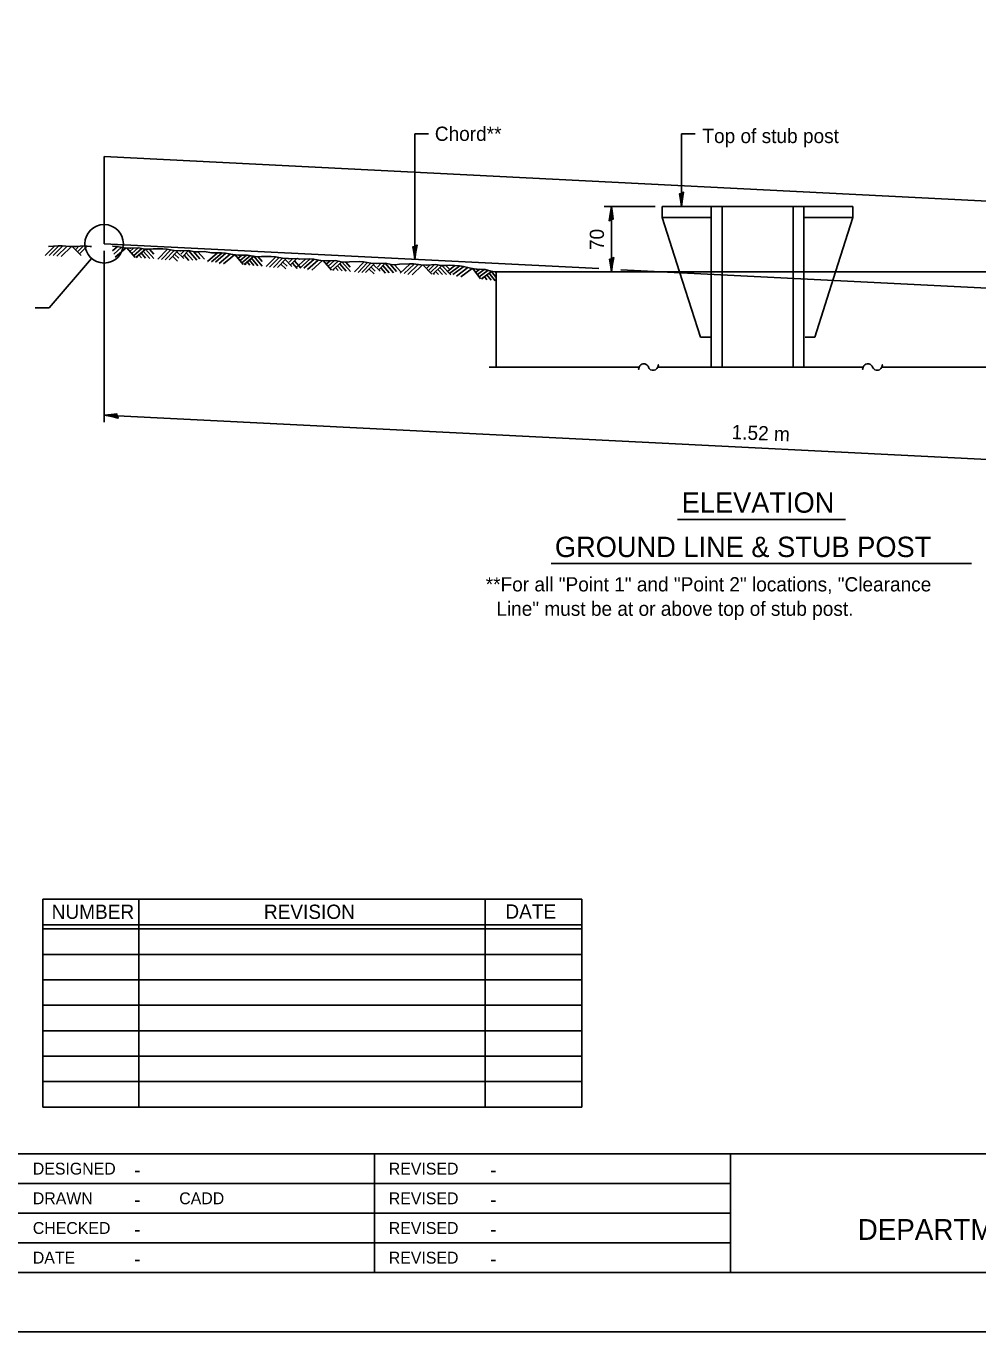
# Model space of a CAD drawing. Extents: x 1499079 to 1501883, y 1499349 to 1499789.
# Drawn here: x 1501367.3 to 1501527.7, y 1499349.2 to 1499569.2 of the extents above; entities that cross this region are included whole.
import ezdxf

# ---------------------------------------------------------------- set-up
doc = ezdxf.new("R2010")
doc.units = 0
for name, color, linetype in [('Design_EX_Roadway Dimensions', 7, 'Continuous'), ('Design_PR_Roadway Items', 7, 'Continuous'), ('Level 48', 7, 'Continuous'), ('Sheets_50 Reference Boundary', 7, 'Continuous'), ('Sheets_General Details', 7, 'Continuous'), ('Sheets_Printer Plotting Border', 7, 'Continuous'), ('XSC_Exist Ground', 7, 'Continuous')]:
    doc.layers.add(name, color=color, linetype=linetype)

msp = doc.modelspace()

# ---------------------------------------------------------------- linework, layer by layer
at = {"layer": 'Design_EX_Roadway Dimensions'}
for p, q in [((1501432.84, 1499551.05), (1501435.16, 1499551.05)), ((1501432.84, 1499551.05), (1501432.84, 1499529.88)), ((1501477.76, 1499551.05), (1501480.08, 1499551.05)), ((1501477.76, 1499551.05), (1501477.76, 1499538.79)), ((1501380.47, 1499547.2), (1501600.76, 1499536.13)), ((1501380.47, 1499547.2), (1501380.47, 1499532.51)), ((1501464.77, 1499538.79), (1501473.34, 1499538.79)), ((1501465.97, 1499538.79), (1501465.97, 1499527.78)), ((1501380.47, 1499532.51), (1501463.85, 1499528.32)), ((1501380.47, 1499531.31), (1501380.47, 1499502.45)), ((1501371.19, 1499521.7), (1501378.36, 1499530.05)), ((1501467.55, 1499528.13), (1501600.76, 1499521.44)), ((1501368.87, 1499521.7), (1501371.19, 1499521.7)), ((1501380.47, 1499503.66), (1501600.76, 1499492.59))]:
    msp.add_line(p, q, dxfattribs=at)
for points in [[(1501477.79, 1499540.99), (1501477.44, 1499540.92), (1501477.6, 1499540), (1501477.76, 1499538.79), (1501477.94, 1499540.07), (1501478.15, 1499541.19), (1501477.56, 1499540.87), (1501477.76, 1499539.6), (1501478.02, 1499541.02), (1501477.73, 1499540.81), (1501477.77, 1499540.21), (1501477.86, 1499540.79)], [(1501465.94, 1499536.59), (1501466.28, 1499536.66), (1501466.13, 1499537.6), (1501465.97, 1499538.79), (1501465.78, 1499537.51), (1501465.58, 1499536.39), (1501466.16, 1499536.71), (1501465.97, 1499537.98), (1501465.71, 1499536.57), (1501466, 1499536.78), (1501465.96, 1499537.38), (1501465.87, 1499536.8)], [(1501432.87, 1499532.08), (1501432.53, 1499532.01), (1501432.68, 1499531.08), (1501432.84, 1499529.88), (1501433.03, 1499531.16), (1501433.23, 1499532.28), (1501432.64, 1499531.96), (1501432.84, 1499530.69), (1501433.1, 1499532.11), (1501432.81, 1499531.89), (1501432.85, 1499531.3), (1501432.94, 1499531.87)], [(1501466, 1499529.98), (1501465.66, 1499529.9), (1501465.8, 1499528.98), (1501465.97, 1499527.78), (1501466.16, 1499529.06), (1501466.36, 1499530.18), (1501465.77, 1499529.86), (1501465.97, 1499528.58), (1501466.23, 1499530.01), (1501465.94, 1499529.79), (1501465.98, 1499529.2), (1501466.07, 1499529.77)], [(1501382.66, 1499503.51), (1501382.61, 1499503.86), (1501381.67, 1499503.76), (1501380.47, 1499503.66), (1501381.74, 1499503.41), (1501382.85, 1499503.14), (1501382.55, 1499503.75), (1501381.28, 1499503.61), (1501382.68, 1499503.28), (1501382.48, 1499503.58), (1501381.89, 1499503.58), (1501382.45, 1499503.45)]]:
    msp.add_lwpolyline(points, dxfattribs=at)
msp.add_circle((1501380.47, 1499532.51), 3.24, dxfattribs=at)
at = {"layer": 'Design_PR_Roadway Items'}
for p, q in [((1501474.54, 1499536.96), (1501474.54, 1499538.79)), ((1501474.54, 1499538.79), (1501506.68, 1499538.79)), ((1501482.8, 1499527.78), (1501482.8, 1499538.79)), ((1501484.64, 1499527.78), (1501484.64, 1499538.79)), ((1501496.59, 1499527.78), (1501496.59, 1499538.79)), ((1501498.42, 1499527.78), (1501498.42, 1499538.79)), ((1501506.68, 1499536.96), (1501506.68, 1499538.79)), ((1501474.54, 1499536.96), (1501482.8, 1499536.96)), ((1501474.54, 1499536.96), (1501477.46, 1499527.78)), ((1501506.68, 1499536.96), (1501498.42, 1499536.96)), ((1501506.68, 1499536.96), (1501503.76, 1499527.78)), ((1501446.55, 1499511.75), (1501446.55, 1499527.78)), ((1501446.55, 1499527.78), (1501534.67, 1499527.78)), ((1501477.46, 1499527.78), (1501480.97, 1499516.77)), ((1501482.8, 1499511.75), (1501482.8, 1499527.78)), ((1501484.64, 1499511.75), (1501484.64, 1499527.78)), ((1501496.59, 1499511.75), (1501496.59, 1499527.78)), ((1501498.42, 1499511.75), (1501498.42, 1499527.78)), ((1501503.76, 1499527.78), (1501500.26, 1499516.77)), ((1501480.97, 1499516.77), (1501482.8, 1499516.77)), ((1501498.66, 1499516.77), (1501500.26, 1499516.77))]:
    msp.add_line(p, q, dxfattribs=at)
for points in [[(1501445.36, 1499511.75), (1501470.66, 1499511.75), (1501470.54, 1499511.34), (1501470.66, 1499511.75), (1501470.75, 1499511.94), (1501470.92, 1499512.11), (1501471.1, 1499512.22), (1501471.32, 1499512.3), (1501471.62, 1499512.28), (1501471.85, 1499512.19), (1501472.01, 1499512.07), (1501472.16, 1499511.87), (1501472.22, 1499511.75), (1501472.35, 1499511.49), (1501472.59, 1499511.29), (1501472.85, 1499511.2), (1501473.18, 1499511.2), (1501473.42, 1499511.29), (1501473.64, 1499511.48), (1501473.78, 1499511.75), (1501473.89, 1499512.12), (1501473.78, 1499511.75), (1501473.78, 1499511.75), (1501491.11, 1499511.75)], [(1501491.11, 1499511.75), (1501508.43, 1499511.75), (1501508.31, 1499511.34), (1501508.43, 1499511.75), (1501508.53, 1499511.94), (1501508.69, 1499512.11), (1501508.86, 1499512.22), (1501509.1, 1499512.3), (1501509.39, 1499512.28), (1501509.63, 1499512.19), (1501509.78, 1499512.07), (1501509.93, 1499511.87), (1501509.99, 1499511.75), (1501510.13, 1499511.49), (1501510.35, 1499511.29), (1501510.62, 1499511.2), (1501510.95, 1499511.2), (1501511.19, 1499511.29), (1501511.4, 1499511.48), (1501511.55, 1499511.75), (1501511.66, 1499512.12), (1501511.55, 1499511.75), (1501511.55, 1499511.75), (1501535.87, 1499511.75)]]:
    msp.add_lwpolyline(points, dxfattribs=at)
at = {"layer": 'Level 48'}
msp.add_lwpolyline([(1501202.56, 1499789.19), (1501882.56, 1499789.19), (1501882.56, 1499349.19), (1501202.56, 1499349.19)], close=True, dxfattribs=at)
at = {"layer": 'Sheets_50 Reference Boundary'}
msp.add_lwpolyline([(1501242.56, 1499779.18), (1501872.56, 1499779.18), (1501872.56, 1499379.19), (1501242.56, 1499379.19)], close=True, dxfattribs=at)
at = {"layer": 'Sheets_General Details'}
for p, q in [((1501477.09, 1499486.08), (1501505.44, 1499486.08)), ((1501455.84, 1499478.66), (1501526.69, 1499478.66)), ((1501370.16, 1499387.07), (1501370.16, 1499422.07)), ((1501370.16, 1499422.07), (1501460.99, 1499422.07)), ((1501386.31, 1499387.07), (1501386.31, 1499422.07)), ((1501444.71, 1499387.07), (1501444.71, 1499422.07)), ((1501460.99, 1499387.07), (1501460.99, 1499422.07)), ((1501370.16, 1499417.78), (1501460.99, 1499417.78)), ((1501370.16, 1499417.07), (1501460.99, 1499417.07)), ((1501370.16, 1499412.79), (1501460.99, 1499412.79)), ((1501370.16, 1499408.5), (1501460.99, 1499408.5)), ((1501370.16, 1499404.21), (1501460.99, 1499404.21)), ((1501370.16, 1499399.93), (1501460.99, 1499399.93)), ((1501370.16, 1499395.64), (1501460.99, 1499395.64)), ((1501370.16, 1499391.35), (1501460.99, 1499391.35)), ((1501370.16, 1499387.07), (1501460.99, 1499387.07)), ((1501242.56, 1499379.19), (1501872.56, 1499379.19)), ((1501426.05, 1499379.19), (1501426.05, 1499359.19)), ((1501486.05, 1499379.19), (1501486.05, 1499359.19)), ((1501302.05, 1499374.19), (1501486.05, 1499374.19)), ((1501302.05, 1499369.19), (1501486.05, 1499369.19)), ((1501302.05, 1499364.19), (1501486.05, 1499364.19)), ((1501882.56, 1499349.19), (1501202.56, 1499349.19))]:
    msp.add_line(p, q, dxfattribs=at)
msp.add_lwpolyline([(1501242.56, 1499779.19), (1501872.56, 1499779.19), (1501872.56, 1499359.19), (1501242.56, 1499359.19)], close=True, dxfattribs=at)
at = {"layer": 'Sheets_Printer Plotting Border'}
msp.add_lwpolyline([(1501202.56, 1499349.19), (1501882.56, 1499349.19), (1501882.56, 1499789.19), (1501202.56, 1499789.19)], close=True, dxfattribs=at)
at = {"layer": 'XSC_Exist Ground'}
for p, q in [((1501370.51, 1499530.56), (1501372.09, 1499532.13)), ((1501370.51, 1499530.56), (1501372.09, 1499532.13)), ((1501371.2, 1499530.56), (1501372.81, 1499532.17)), ((1501371.88, 1499530.56), (1501373.51, 1499532.18)), ((1501372.5, 1499530.4), (1501374.21, 1499532.11)), ((1501373.25, 1499530.35), (1501374.96, 1499532.06)), ((1501376.58, 1499530.54), (1501375.07, 1499532.05)), ((1501375.62, 1499531.5), (1501376.21, 1499532.1)), ((1501375.96, 1499531.16), (1501376.98, 1499532.18)), ((1501376.31, 1499530.82), (1501377.61, 1499532.12)), ((1501381.9, 1499531.32), (1501382.72, 1499532.05)), ((1501382.08, 1499530.74), (1501383.42, 1499531.92)), ((1501382.34, 1499530.23), (1501384.16, 1499531.83)), ((1501385.68, 1499530.21), (1501384.27, 1499531.82)), ((1501384.78, 1499531.23), (1501385.42, 1499531.79)), ((1501385.11, 1499530.87), (1501386.19, 1499531.82)), ((1501385.42, 1499530.51), (1501386.81, 1499531.72)), ((1501385.82, 1499530.2), (1501387.43, 1499531.61)), ((1501388.15, 1499530.05), (1501387.06, 1499531.29)), ((1501388.84, 1499530.01), (1501387.43, 1499531.61)), ((1501388.83, 1499530.75), (1501388.09, 1499531.58)), ((1501389.53, 1499529.92), (1501391.15, 1499531.6)), ((1501390.13, 1499529.84), (1501391.7, 1499531.47)), ((1501390.78, 1499529.81), (1501392.28, 1499531.39)), ((1501391.42, 1499529.8), (1501392.9, 1499531.35)), ((1501393.88, 1499530.04), (1501392.7, 1499531.17)), ((1501393.41, 1499530.76), (1501393.99, 1499531.36)), ((1501393.69, 1499530.34), (1501394.69, 1499531.38)), ((1501395.4, 1499529.76), (1501394.31, 1499531)), ((1501396.11, 1499529.77), (1501394.7, 1499531.38)), ((1501396.62, 1499529.97), (1501395.54, 1499531.2)), ((1501397.36, 1499529.9), (1501396.28, 1499531.14)), ((1501397.91, 1499529.54), (1501399.59, 1499531)), ((1501386.09, 1499530.18), (1501385.97, 1499530.33)), ((1501386.78, 1499530.14), (1501386.33, 1499530.65)), ((1501387.46, 1499530.09), (1501386.69, 1499530.98)), ((1501392.85, 1499529.6), (1501392.01, 1499530.4)), ((1501393.06, 1499530.07), (1501392.34, 1499530.75)), ((1501394.75, 1499529.71), (1501393.98, 1499530.59)), ((1501398.57, 1499529.49), (1501400.31, 1499530.95)), ((1501399.26, 1499529.43), (1501401.01, 1499530.91)), ((1501399.86, 1499529.21), (1501401.7, 1499530.78)), ((1501400.59, 1499529.11), (1501402.44, 1499530.67)), ((1501403.93, 1499529.02), (1501402.55, 1499530.66)), ((1501403.06, 1499530.07), (1501403.7, 1499530.61)), ((1501403.37, 1499529.69), (1501404.47, 1499530.62)), ((1501403.68, 1499529.32), (1501405.09, 1499530.51)), ((1501404.07, 1499529.02), (1501405.7, 1499530.4)), ((1501404.34, 1499528.99), (1501404.22, 1499529.14)), ((1501405.03, 1499528.93), (1501404.59, 1499529.46)), ((1501405.72, 1499528.88), (1501404.96, 1499529.76)), ((1501406.4, 1499528.82), (1501405.33, 1499530.08)), ((1501407.08, 1499528.76), (1501405.7, 1499530.4)), ((1501407.1, 1499529.5), (1501406.37, 1499530.35)), ((1501407.78, 1499528.66), (1501409.42, 1499530.31)), ((1501408.37, 1499528.56), (1501409.97, 1499530.18)), ((1501409.02, 1499528.52), (1501410.55, 1499530.07)), ((1501409.67, 1499528.51), (1501411.17, 1499530.02)), ((1501411.1, 1499528.27), (1501410.27, 1499529.09)), ((1501411.3, 1499528.74), (1501410.6, 1499529.43)), ((1501412.13, 1499528.69), (1501410.97, 1499529.85)), ((1501411.67, 1499529.42), (1501412.26, 1499530.01)), ((1501411.96, 1499529), (1501412.96, 1499530.02)), ((1501412.99, 1499528.36), (1501412.24, 1499529.25)), ((1501413.64, 1499528.38), (1501412.58, 1499529.65)), ((1501412.76, 1499528.47), (1501414.43, 1499529.93)), ((1501413.44, 1499528.43), (1501415.15, 1499529.93)), ((1501414.13, 1499528.38), (1501415.85, 1499529.9)), ((1501414.73, 1499528.18), (1501416.55, 1499529.77)), ((1501415.47, 1499528.09), (1501417.29, 1499529.68)), ((1501418.81, 1499528.06), (1501417.4, 1499529.67)), ((1501417.91, 1499529.08), (1501418.55, 1499529.64)), ((1501418.23, 1499528.72), (1501419.31, 1499529.67)), ((1501418.55, 1499528.36), (1501419.94, 1499529.57)), ((1501418.95, 1499528.05), (1501420.56, 1499529.46)), ((1501420.59, 1499527.94), (1501419.82, 1499528.82)), ((1501421.28, 1499527.9), (1501420.19, 1499529.14)), ((1501421.97, 1499527.86), (1501420.56, 1499529.46)), ((1501421.96, 1499528.6), (1501421.22, 1499529.43)), ((1501422.66, 1499527.77), (1501424.28, 1499529.45)), ((1501423.26, 1499527.69), (1501424.83, 1499529.33)), ((1501423.9, 1499527.66), (1501425.41, 1499529.24)), ((1501424.55, 1499527.65), (1501426.02, 1499529.2)), ((1501427.01, 1499527.89), (1501425.83, 1499529.02)), ((1501426.54, 1499528.6), (1501427.12, 1499529.21)), ((1501426.82, 1499528.19), (1501427.82, 1499529.23)), ((1501428.53, 1499527.61), (1501427.44, 1499528.85)), ((1501429.24, 1499527.62), (1501427.83, 1499529.23)), ((1501429.75, 1499527.82), (1501428.67, 1499529.05)), ((1501430.49, 1499527.76), (1501429.41, 1499528.99)), ((1501430.34, 1499527.54), (1501431.99, 1499529.1)), ((1501431.03, 1499527.53), (1501432.7, 1499529.1)), ((1501431.64, 1499527.34), (1501433.39, 1499529.01)), ((1501432.39, 1499527.28), (1501434.14, 1499528.94)), ((1501435.72, 1499527.39), (1501434.25, 1499528.93)), ((1501434.79, 1499528.37), (1501435.4, 1499528.95)), ((1501435.12, 1499528.02), (1501436.16, 1499529.01)), ((1501435.46, 1499527.67), (1501436.79, 1499528.93)), ((1501435.86, 1499527.38), (1501437.41, 1499528.85)), ((1501438.88, 1499527.3), (1501437.41, 1499528.85)), ((1501438.79, 1499528.11), (1501438.08, 1499528.85)), ((1501438.37, 1499527.83), (1501439.59, 1499528.86)), ((1501419.22, 1499528.04), (1501419.1, 1499528.18)), ((1501419.91, 1499527.99), (1501419.46, 1499528.5)), ((1501425.98, 1499527.45), (1501425.14, 1499528.25)), ((1501426.18, 1499527.92), (1501425.47, 1499528.6)), ((1501427.88, 1499527.57), (1501427.11, 1499528.44)), ((1501436.14, 1499527.37), (1501436, 1499527.51)), ((1501436.82, 1499527.36), (1501436.35, 1499527.85)), ((1501437.51, 1499527.33), (1501436.7, 1499528.18)), ((1501438.19, 1499527.31), (1501437.06, 1499528.52)), ((1501438.66, 1499527.48), (1501440.42, 1499528.77)), ((1501439.27, 1499527.32), (1501441.11, 1499528.69)), ((1501439.86, 1499527.07), (1501441.8, 1499528.51)), ((1501440.59, 1499526.92), (1501442.53, 1499528.36)), ((1501443.91, 1499526.62), (1501442.64, 1499528.33)), ((1501443.1, 1499527.71), (1501443.78, 1499528.22)), ((1501443.39, 1499527.32), (1501444.54, 1499528.18)), ((1501443.68, 1499526.93), (1501445.17, 1499528.03)), ((1501444.05, 1499526.6), (1501445.77, 1499527.87)), ((1501444.32, 1499526.56), (1501444.2, 1499526.71)), ((1501445, 1499526.45), (1501444.59, 1499527)), ((1501445.68, 1499526.36), (1501444.98, 1499527.29)), ((1501446.36, 1499526.26), (1501445.38, 1499527.58)), ((1501446.55, 1499526.81), (1501445.77, 1499527.87)), ((1501446.55, 1499527.62), (1501446.43, 1499527.79)), ((1501446.43, 1499527.79), (1501446.55, 1499527.78))]:
    msp.add_line(p, q, dxfattribs=at)
for points in [[(1501371.08, 1499532.06), (1501372.73, 1499532.19), (1501373.42, 1499532.19), (1501374.66, 1499532.05), (1501375.62, 1499532.05), (1501375.76, 1499532.05), (1501377.13, 1499532.19), (1501378.09, 1499532.05), (1501378.36, 1499532.05)], [(1501381.9, 1499532.11), (1501381.95, 1499532.11), (1501382.63, 1499532.06), (1501383.86, 1499531.84), (1501384.82, 1499531.78), (1501384.96, 1499531.78), (1501386.34, 1499531.82), (1501387.29, 1499531.62), (1501387.97, 1499531.58), (1501388.71, 1499531.64)], [(1501388.71, 1499531.64), (1501390.36, 1499531.67), (1501391.05, 1499531.62), (1501392.28, 1499531.4), (1501393.24, 1499531.34), (1501393.37, 1499531.33), (1501394.75, 1499531.38), (1501395.71, 1499531.18), (1501396.39, 1499531.14), (1501397.36, 1499531.21), (1501398.58, 1499530.99)], [(1501398.58, 1499530.99), (1501400.24, 1499530.99), (1501400.92, 1499530.93), (1501402.14, 1499530.69), (1501403.1, 1499530.62), (1501403.24, 1499530.6), (1501404.62, 1499530.62), (1501405.57, 1499530.4), (1501406.25, 1499530.34), (1501406.99, 1499530.39)], [(1501406.99, 1499530.39), (1501408.64, 1499530.39), (1501409.33, 1499530.33), (1501410.55, 1499530.09), (1501411.51, 1499530.01), (1501411.65, 1499530), (1501413.03, 1499530.02), (1501413.42, 1499529.93)], [(1501413.42, 1499529.93), (1501415.08, 1499529.96), (1501415.76, 1499529.91), (1501416.99, 1499529.7), (1501417.95, 1499529.63), (1501418.08, 1499529.62), (1501419.46, 1499529.67), (1501420.42, 1499529.47), (1501421.1, 1499529.43), (1501421.84, 1499529.49)], [(1501421.84, 1499529.49), (1501423.49, 1499529.51), (1501424.18, 1499529.47), (1501425.41, 1499529.25), (1501426.36, 1499529.19), (1501426.5, 1499529.18), (1501427.88, 1499529.23), (1501428.84, 1499529.03), (1501429.52, 1499528.99), (1501430.27, 1499529.05)], [(1501430.27, 1499529.05), (1501431.92, 1499529.13), (1501432.61, 1499529.12), (1501433.84, 1499528.95), (1501434.8, 1499528.92), (1501434.94, 1499528.92), (1501436.31, 1499529.02), (1501437.28, 1499528.85), (1501437.96, 1499528.83), (1501438.7, 1499528.92)], [(1501438.7, 1499528.92), (1501440.35, 1499528.82), (1501441.03, 1499528.71), (1501442.23, 1499528.4), (1501443.18, 1499528.25), (1501443.32, 1499528.24), (1501444.7, 1499528.17), (1501445.63, 1499527.89), (1501446.31, 1499527.79), (1501446.43, 1499527.79)]]:
    msp.add_lwpolyline(points, dxfattribs=at)

# ---------------------------------------------------------------- texts
at = {"layer": 'Design_EX_Roadway Dimensions'}
for s, height, p in [('Chord**', 2.4, (1501436.21, 1499549.85)), ('Top of stub post', 2.4002, (1501481.31, 1499549.48))]:
    msp.add_text(s, height=height, dxfattribs=at).set_placement(p)
for s, rotation, p in [('70', 90, (1501464.72, 1499531.45)), ('1.52 m', 357.629, (1501486.2, 1499499.62))]:
    msp.add_text(s, height=2.4, rotation=rotation, dxfattribs=at).set_placement(p)
at = {"layer": 'Sheets_General Details'}
for s, height, p in [('ELEVATION', 3.429, (1501477.82, 1499487.2)), ('GROUND LINE & STUB POST', 3.4289, (1501456.45, 1499479.73)), ('**For all "Point 1" and "Point 2" locations, "Clearance', 2.4002, (1501444.79, 1499473.94)), ('  Line" must be at or above top of stub post.', 2.4002, (1501444.79, 1499469.83)), ('NUMBER', 2.4, (1501371.62, 1499418.77)), ('REVISION', 2.4, (1501407.4, 1499418.77)), ('DATE', 2.4, (1501448.1, 1499418.81)), ('DESIGNED', 2, (1501368.45, 1499375.69)), ('REVISED', 2, (1501428.45, 1499375.69)), ('-', 2.4, (1501385.53, 1499375.29)), ('-', 2.4, (1501445.53, 1499375.29)), ('DRAWN', 2, (1501368.45, 1499370.69)), ('CADD', 2, (1501393.13, 1499370.69)), ('REVISED', 2, (1501428.45, 1499370.69)), ('-', 2.4, (1501385.53, 1499370.29)), ('-', 2.4, (1501445.53, 1499370.29)), ('DEPARTMENT OF TRANSPORTATION', 3.5, (1501507.49, 1499364.69)), ('CHECKED', 2, (1501368.45, 1499365.69)), ('-', 2.4, (1501385.53, 1499365.29)), ('REVISED', 2, (1501428.45, 1499365.69)), ('-', 2.4, (1501445.53, 1499365.29)), ('DATE', 2, (1501368.45, 1499360.69)), ('REVISED', 2, (1501428.45, 1499360.69)), ('-', 2.4, (1501385.53, 1499360.29)), ('-', 2.4, (1501445.53, 1499360.29))]:
    msp.add_text(s, height=height, dxfattribs=at).set_placement(p)

doc.saveas('drawing.dxf')
